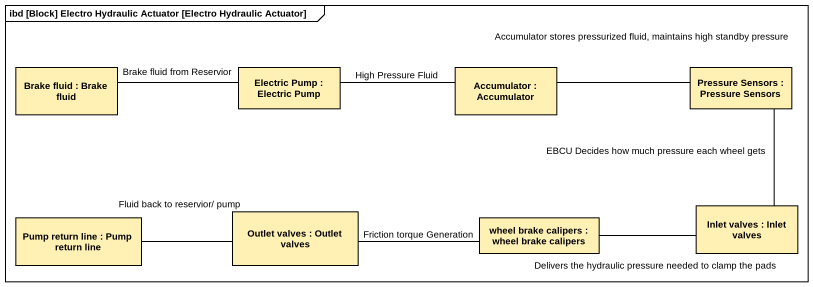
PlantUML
@startuml
mainframe ibd [Block] Electro Hydraulic Actuator [Electro Hydraulic Actuator]
rectangle "Brake fluid : Brake fluid" as Brake_fluid #FFF0B4
rectangle "Electric Pump : Electric Pump" as Electric_Pump #FFF0B4
rectangle "Accumulator : Accumulator" as Accumulator #FFF0B4
rectangle "Pressure Sensors : Pressure Sensors" as Pressure_Sensors #FFF0B4
rectangle "Pump return line : Pump return line" as Pump_return_line #FFF0B4
rectangle "Outlet valves : Outlet valves" as Outlet_valves #FFF0B4
rectangle "wheel brake calipers : wheel brake calipers" as wheel_brake_calipers #FFF0B4
rectangle "Inlet valves : Inlet valves" as Inlet_valves #FFF0B4
Brake_fluid -right- Electric_Pump : Brake fluid from Reservior
Electric_Pump -right- Accumulator : High Pressure Fluid
Accumulator -right- Pressure_Sensors : Accumulator stores pressurized fluid, maintains high standby pressure
Pressure_Sensors -- Inlet_valves : EBCU Decides how much pressure each wheel gets
Outlet_valves -left- Pump_return_line : Fluid back to reservior/ pump
wheel_brake_calipers -left- Outlet_valves : Friction torque Generation
Inlet_valves -left- wheel_brake_calipers : Delivers the hydraulic pressure needed to clamp the pads
@enduml
